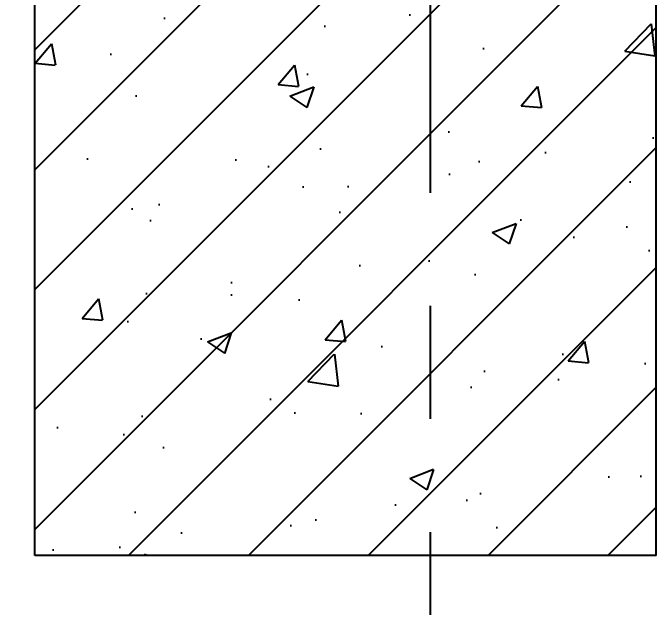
# Model space of a CAD drawing. Extents: x 220580 to 2027826, y -309201 to 71987.
# Drawn here: x 1063431 to 1064000, y -178633 to -178108 of the extents above; entities that cross this region are included whole.
import ezdxf

# ---------------------------------------------------------------- set-up
doc = ezdxf.new("R2010")
doc.units = 0
doc.linetypes.add('CENTER', pattern=[2, 1.25, -0.25, 0.25, -0.25])
for name, color, linetype in [('1 轴线 辅助线', 1, 'CENTER'), ('20剖面图$0$AS-COLN', 6, 'Continuous'), ('20剖面图$0$PUB_HATCH', 8, 'Continuous'), ('DIM', 173, 'Continuous')]:
    doc.layers.add(name, color=color, linetype=linetype)
doc.styles.add('DHTEXT-1', font='ROMANS.shx', dxfattribs={"width": 0.7, "bigfont": 'CHINESE.shx'})
doc.dimstyles.new('ZN3', dxfattribs={"dimscale": 3, "dimtxt": 2.5, "dimasz": 1.5, "dimexe": 1, "dimexo": 2, "dimgap": 0.9, "dimtad": 1, "dimdec": 0, "dimdsep": 46, "dimtxsty": 'DHTEXT-1', "dimblk": 'ARCHTICK', "dimcen": 2.5, "dimclrd": 173, "dimclre": 173, "dimclrt": 7, "dimazin": 2, "dimtfac": 1, "dimtix": 1, "dimtmove": 2, "dimatfit": 3, "dimfxl": 0, "dimarcsym": 0})

# ---------------------------------------------------------------- blocks, each defined once
blk = doc.blocks.new('_ArchTick')
at = {"color": 0, "linetype": 'ByBlock', "const_width": 0.4}
blk.add_lwpolyline([(-0.5, -0.5), (0.5, 0.5)], dxfattribs=at)
blk = doc.blocks.new('*D647')
at = {"layer": 'Defpoints', "color": 0, "ltscale": 30, "transparency": 16777216}
for p in [(1059527.09, -179228.68), (1059527.09, -179384.71), (1063802.06, -179384.71)]:
    blk.add_point(p, dxfattribs=at)
at = {"layer": 'DIM', "color": 173, "linetype": 'ByBlock', "lineweight": -2, "ltscale": 30, "transparency": 16777216}
for p, q in [((1059527.09, -178984.71), (1059527.09, -179028.68)), ((1063802.06, -178984.71), (1063802.06, -179028.68)), ((1063802.06, -179228.68), (1059527.09, -179228.68))]:
    blk.add_line(p, q, dxfattribs=at)
at = {"layer": 'DIM', "color": 173, "lineweight": -2, "ltscale": 30, "transparency": 16777216, "xscale": 300, "yscale": 300, "zscale": 300, "rotation": 180}
blk.add_blockref('_ArchTick', (1059527.09, -179228.68), dxfattribs=at)
at = {"layer": 'DIM', "color": 173, "lineweight": -2, "ltscale": 30, "transparency": 16777216, "xscale": 300, "yscale": 300, "zscale": 300}
blk.add_blockref('_ArchTick', (1063802.06, -179228.68), dxfattribs=at)
at = {"layer": 'DIM', "color": 7, "ltscale": 30, "transparency": 16777216, "insert": (1061664.57, -178722.36), "char_height": 500, "attachment_point": 5, "style": 'DHTEXT-1'}
blk.add_mtext('变量', dxfattribs=at)
blk = doc.blocks.new('A$C6aeb0700')
at = {"layer": '20剖面图$0$PUB_HATCH'}
h = blk.add_hatch(dxfattribs=at)
h.set_pattern_fill('钢筋混凝土', color=256, scale=30, style=0)
h.set_pattern_definition([(45, (989422.61, -585957.45), (-53.0330086, 53.0330086), []), (50, (989422.61, -585957.45), (215.178055, -18.82564), [22.5, -247.5]), (355, (989422.61, -585957.45), (-41.6254, 225.65764), [18, -198]), (100.4514, (989440.55, -585959.02), (173.552815, 206.831863), [19.122057, -210.342634]), (46.1842, (989422.61, -585897.45), (320.172315, -49.655704), [33.75, -371.25]), (96.6356, (989449.3, -585901.6), (280.39881, 292.23536), [28.68309, -315.5139]), (351.1842, (989422.6, -585897.45), (280.39858, 292.23558), [27, -297]), (21, (989452.61, -585912.45), (179.072116, -120.785667), [22.5, -247.5]), (326, (989452.61, -585912.45), (72.9946, 217.545014), [18, -198]), (71.4514, (989467.54, -585922.52), (252.06679, 96.75915), [19.122057, -210.342634]), (37.5, (989422.61, -585957.45), (3.6479566, 99.868156), [0, -195.6, 0, -201, 0, -198.75]), (7.5, (989422.61, -585957.45), (78.920861, 118.323514), [0, -114.6, 0, -191.1, 0, -75.75]), (327.5, (989355.71, -585957.45), (160.146731, -6.7664615), [0, -75, 0, -234, 0, -310.5]), (317.5, (989325.71, -585957.45), (174.95585, 30.031495), [0, -97.5, 0, -155.4, 0, -220.5])])
h.paths.add_polyline_path([(-352, -18611.09), (-352, -17800), (198, -17800), (198, -18611.09)])
at = {"layer": '20剖面图$0$AS-COLN'}
for p, q in [((-352, -18611.09), (-352, -17800)), ((198, -18611.09), (198, -17800)), ((198, -18611.09), (-352, -18611.09))]:
    blk.add_line(p, q, dxfattribs=at)

msp = doc.modelspace()

# ---------------------------------------------------------------- linework, layer by layer
at = {"layer": '1 轴线 辅助线', "ltscale": 400}
msp.add_line((1063800.06, -155366.86), (1063800.06, -179706.73), dxfattribs=at)

# ---------------------------------------------------------------- dimensions: what is measured, and where the dimension line sits
at = {"layer": 'DIM', "ltscale": 30}
dim = msp.add_aligned_dim(p1=(1063802.06, -179384.71), p2=(1059527.09, -179384.71), distance=-156.03, text='变量', dimstyle='ZN3', override={"dimscale": 200}, dxfattribs=at)
dim.commit()
dim.dimension.update_dxf_attribs({"geometry": '*D647', "text_midpoint": (1061664.57, -178722.36)})

# ---------------------------------------------------------------- next in the draw order: block references
at = {"ltscale": 1000}
msp.add_blockref('A$C6aeb0700', (1063802.06, -159976.43), dxfattribs=at)

doc.saveas('drawing.dxf')
